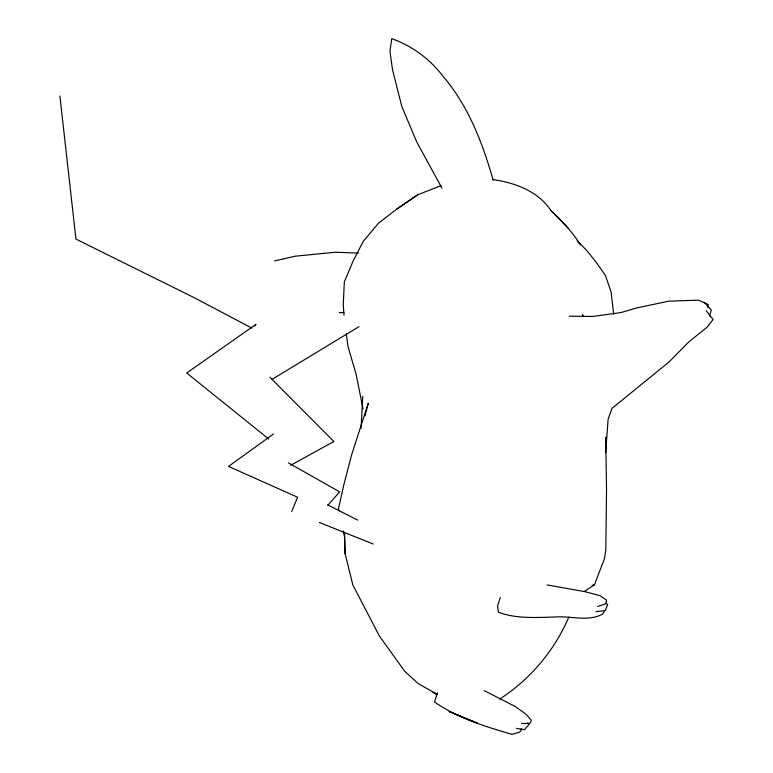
<?xml version="1.0" encoding="UTF-8"?>
<svg xmlns="http://www.w3.org/2000/svg" width="773" height="773" viewBox="0 0 773 773"><rect width="100%" height="100%" fill="white"/><g stroke="black" fill="none" stroke-linecap="round" stroke-linejoin="round"><path stroke-width="1.16" d="M605.645 444.378L605.703 437.218L606.534 489.406L605.81 550.231L604.399 558.879L594.505 584.697L584.175 591.509M361.059 428.397L362.779 396.172M521.311 728.736L521.176 730.553L519.388 732.224L511.948 734.35C485.193 726.504 457.606 718.117 434.552 701.971L437.47 692.743M605.665 452.736L608.129 419.14L612.032 408.337L668.993 362.015L688.714 342.004L707.111 327.192L713.102 319.491L706.193 310.688M707.817 307.731L708.126 304.465L698.512 300.166L668.732 301.161L636.681 307.954L621.086 312.543L592.591 316.457L569.305 316.196M365.011 415.893L368.257 403.255L351.783 454.35L343.956 484.265L338.497 508.47L339.009 510.827M709.45 316.08L711.353 309.963L704.213 302.224M500.276 597.529L497.474 606.283L498.421 612.245C516.538 618.951 535.95 617.53 554.879 617.009C570.542 615.637 588.282 622.149 602.669 614.013L604.225 611.617M291.711 511.484L297.595 497.242L228.518 466.409L273.536 433.924M568.88 617.038C554.415 650.595 530.365 679.225 499.706 699.101M254.781 326.08L255.95 324.331L186.737 373.011L268.724 439.006M328.003 505.146L339.637 491.85L288.397 462.853M441.122 185.568L417.681 194.825L396.636 209.174L378.432 223.242L363.223 241.389L352.952 261.467L344.333 281.874L343.26 304.813L344.033 315.191M417.681 194.825L396.636 209.174M272.154 379.311L359.01 326.65M290.822 465.201L333.878 441.499L269.912 377.195M592.263 585.567L594.505 584.697L592.775 585.364M597.693 606.486L605.665 603.829L606.592 600.225L600.177 595.761L585.644 591.818L547.004 584.919M274.618 260.916L295.363 256.172L335.588 252.22L358.189 253.109M596.051 611.685L605.298 610.544L607.665 604.554L605.8 603.269M339.144 312.698L343.898 312.466M521.504 723.499L529.631 723.499L531.273 721.103L531.128 720.098L526.007 714.223L515.494 706.667L484.265 690.637M492.952 179.558C514.75 182.718 538.027 191.086 550.598 210.208C561.507 220.991 572.435 231.755 580.513 244.925M516.461 728.34L524.336 729.731L529.119 724.436L527.698 722.774M319.433 522.49L373.243 544.047M437.209 694.386L418.096 683.506L404.791 671.379L379.369 635.986L352.865 585.006L345.019 553.429L344.458 532.326M327.617 504.885L357.773 520.132M251.969 328.148L194.313 297.731L75.947 239.089L59.898 96.007M436.948 694.425L433.131 692.328L437.035 694.647M550.598 210.208L568.599 228.441M579.238 243.437L577.209 240.722L586.804 250.607L596.138 262.192L605.394 275.449L611.143 292.107L613.627 314.176M582.369 314.524L583.75 316.379M441.992 188.187L416.811 142.087L401.825 106.519L392.52 69.696L389.94 51.221L391.756 38.65C412.338 45.984 429.933 59.086 443.171 76.45C468.496 106.181 482.536 142.937 493.145 180.051M343.299 530.906L344.555 536.81M363.02 408.927L356.053 374.006L348.034 346.642L346.314 333.81M344.487 532.558L345.019 553.429M477.26 723.142L449.268 711.595L477.26 723.142"/></g></svg>
